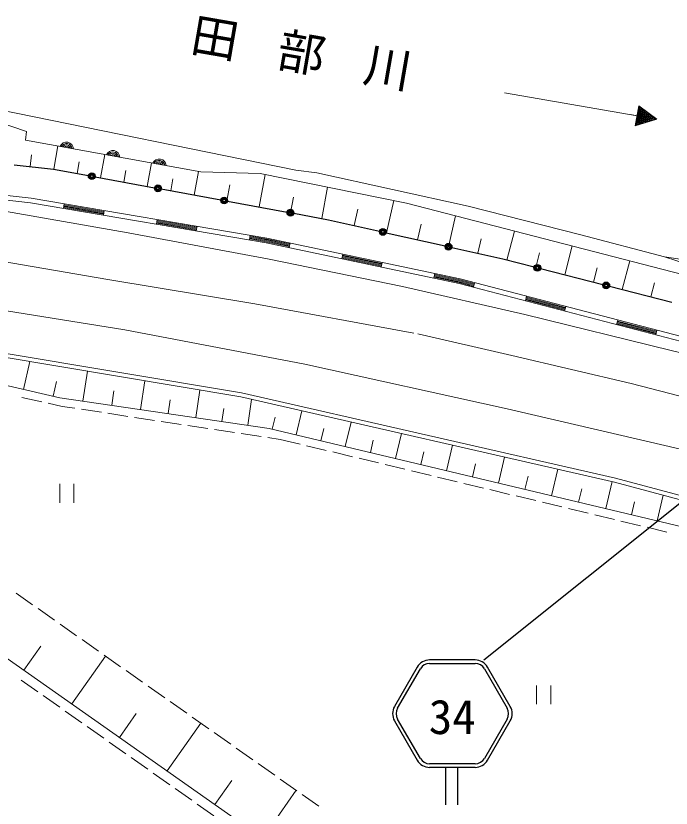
# Model space of a CAD drawing. Units: millimetres, scale not verified. Extents: x 40000 to 680000, y 20000 to 380000.
# Drawn here: x 310651 to 359312, y 265516 to 324387 of the extents above; entities that cross this region are included whole.
import ezdxf
from ezdxf.enums import TextEntityAlignment as Align

# ---------------------------------------------------------------- set-up
doc = ezdxf.new("R2010")
doc.units = ezdxf.units.MM
doc.header["$LTSCALE"] = 1000
doc.linetypes.add('CHAIN', pattern=[18.5, 12, -1.5, 3.5, -1.5])
for name, color, linetype, lineweight in [('M-BMK', 2, 'CHAIN', 13), ('M-STR-STRC', 7, 'Continuous', 25), ('M-WORK', 1, 'Continuous', 13)]:
    doc.layers.add(name, color=color, linetype=linetype, lineweight=lineweight)
doc.styles.add('ＭＳ ゴシック', font='')
doc.styles.get('ＭＳ ゴシック').set_extended_font_data('MS Gothic')

msp = doc.modelspace()

# ---------------------------------------------------------------- linework, layer by layer
at = {"layer": 'M-BMK'}
for p, q in [((309566, 306164), (317478, 304806)), ((317478, 304806), (328401, 302994)), ((328401, 302994), (340496, 300756)), ((340496, 300756), (347476, 299158)), ((347476, 299158), (356347, 297080)), ((356347, 297080), (372438, 292826))]:
    msp.add_line(p, q, dxfattribs=at)
at = {"layer": 'M-STR-STRC'}
for p, q in [((310516, 313328), (313451, 312997)), ((313451, 312997), (316039, 312520)), ((316531, 312430), (320957, 311616)), ((321449, 311525), (325874, 310711)), ((326366, 310621), (330792, 309807)), ((331284, 309716), (333872, 309240)), ((333872, 309240), (337663, 308386)), ((338150, 308276), (342540, 307287)), ((343028, 307177), (346819, 306323)), ((346819, 306323), (349134, 305730)), ((349619, 305606), (354249, 304419)), ((354734, 304295), (359364, 303108)), ((360997, 288998), (345401, 276524)), ((344758, 276529), (341379, 276529)), ((341379, 276263), (344758, 276263)), ((340458, 275997), (338769, 273071)), ((338999, 272938), (340688, 275864)), ((345449, 275864), (347139, 272938)), ((347369, 273071), (345680, 275997)), ((338769, 272007), (340458, 269081)), ((340688, 269214), (338999, 272140)), ((347139, 272140), (345449, 269214)), ((345680, 269081), (347369, 272007)), ((344758, 268815), (341379, 268815)), ((344758, 268549), (341379, 268549)), ((342551, 268549), (342551, 265762)), ((343442, 268549), (343442, 265762))]:
    msp.add_line(p, q, dxfattribs=at)
for centre, radius in [((316285, 312475), 250), ((316285, 312475), 200), ((316285, 312475), 150), ((316285, 312475), 100), ((321203, 311571), 250), ((321203, 311571), 200), ((321203, 311571), 150), ((321203, 311571), 100), ((326120, 310666), 250), ((326120, 310666), 200), ((326120, 310666), 150), ((326120, 310666), 100), ((331038, 309761), 250), ((331038, 309761), 200), ((331038, 309761), 150), ((331038, 309761), 100), ((337906, 308331), 250), ((337906, 308331), 200), ((337906, 308331), 150), ((337906, 308331), 100), ((342784, 307232), 250), ((342784, 307232), 200), ((342784, 307232), 150), ((342784, 307232), 100), ((349377, 305668), 250), ((349377, 305668), 200), ((349377, 305668), 150), ((349377, 305668), 100), ((354492, 304357), 250), ((354492, 304357), 200), ((354492, 304357), 150), ((354492, 304357), 100)]:
    msp.add_circle(centre, radius, dxfattribs=at)
for centre, radius, start, end in [((341379, 275465), 1064, 90, 150), ((341379, 275465), 798, 90, 150), ((344758, 275465), 1064, 30, 90), ((344758, 275465), 798, 30, 90), ((339690, 272539), 1064, 150, 210), ((339690, 272539), 798, 150, 210), ((346447, 272539), 798, 330, 30.00002), ((346447, 272539), 1064, 330, 30), ((341379, 269613), 1064, 210, 270), ((341379, 269613), 798, 210, 270), ((344758, 269613), 798, 270, 330), ((344758, 269613), 1064, 270, 330)]:
    msp.add_arc(centre, radius, start, end, dxfattribs=at)
at = {"layer": 'M-WORK'}
for p, q in [((301291, 319082), (331433, 312910)), ((346926, 318669), (356779, 316963)), ((305893, 317674), (311440, 315789)), ((356907, 317702), (356651, 316224)), ((356848, 317357), (357537, 317237)), ((356856, 317406), (357447, 317304)), ((356865, 317455), (357357, 317370)), ((356873, 317504), (357267, 317436)), ((356882, 317554), (357177, 317503)), ((356890, 317603), (357087, 317569)), ((356899, 317652), (356997, 317635)), ((358257, 316707), (356907, 317702)), ((356287, 317048), (356779, 316963)), ((356745, 316765), (357829, 316578)), ((356754, 316815), (357936, 316610)), ((356762, 316864), (358043, 316642)), ((356771, 316913), (358150, 316674)), ((356779, 316963), (358257, 316707)), ((356788, 317012), (358167, 316773)), ((356796, 317061), (358077, 316839)), ((356805, 317110), (357987, 316906)), ((356813, 317160), (357897, 316972)), ((356822, 317209), (357807, 317038)), ((356831, 317258), (357717, 317105)), ((356839, 317307), (357627, 317171)), ((356651, 316224), (358257, 316707)), ((356660, 316273), (356758, 316256)), ((356668, 316322), (356865, 316288)), ((356677, 316371), (356973, 316320)), ((356685, 316421), (357080, 316352)), ((356694, 316470), (357187, 316385)), ((356703, 316519), (357294, 316417)), ((356711, 316568), (357401, 316449)), ((356720, 316618), (357508, 316481)), ((356728, 316667), (357615, 316513)), ((356737, 316716), (357722, 316546)), ((311440, 315789), (311365, 315162)), ((324385, 312791), (311365, 315162)), ((313460, 312995), (313778, 314723)), ((311715, 313193), (311814, 314066)), ((316928, 312357), (317247, 314091)), ((315194, 312676), (315354, 313543)), ((320409, 311717), (320729, 313457)), ((318669, 312037), (318829, 312907)), ((323901, 311074), (324223, 312821)), ((324385, 312791), (328794, 312670)), ((328794, 312670), (339670, 310478)), ((331433, 312910), (333000, 312714)), ((333000, 312714), (344229, 310235)), ((322155, 311395), (322316, 312269)), ((328716, 310189), (329159, 312596)), ((305919, 311510), (311793, 310831)), ((326309, 310631), (326530, 311835)), ((333374, 309332), (333802, 311660)), ((305891, 311161), (311744, 310484)), ((331045, 309760), (331259, 310924)), ((311744, 310484), (329231, 307529)), ((311793, 310831), (329296, 307873)), ((314247, 310416), (314189, 310071)), ((314224, 310278), (317182, 309778)), ((314236, 310347), (317194, 309847)), ((338177, 308270), (338718, 310670)), ((339670, 310478), (360160, 305160)), ((309355, 309952), (318985, 308274)), ((314201, 310140), (317159, 309640)), ((314212, 310209), (317170, 309709)), ((317147, 309571), (317205, 309916)), ((335777, 308811), (336048, 310011)), ((344229, 310235), (352615, 308115)), ((321149, 309250), (321091, 308905)), ((321126, 309112), (324084, 308612)), ((321138, 309181), (324096, 308681)), ((342783, 307232), (343302, 309535)), ((321103, 308974), (324061, 308474)), ((321114, 309043), (324073, 308543)), ((324049, 308405), (324108, 308750)), ((340480, 307751), (340739, 308903)), ((318985, 308274), (329455, 306316)), ((328052, 308084), (327993, 307739)), ((329270, 307736), (328028, 307946)), ((328040, 308015), (329283, 307805)), ((347122, 306245), (347676, 308400)), ((352615, 308115), (358814, 306483)), ((329244, 307598), (328005, 307808)), ((328017, 307877), (329257, 307667)), ((329231, 307529), (343562, 304496)), ((329244, 307598), (330952, 307237)), ((330967, 307305), (329257, 307667)), ((329270, 307736), (330981, 307374)), ((330996, 307442), (329283, 307805)), ((329296, 307873), (343642, 304836)), ((331010, 307511), (330938, 307168)), ((344953, 306743), (345198, 307829)), ((349267, 305693), (349543, 306766)), ((351413, 305141), (351965, 307287)), ((329455, 306316), (339366, 304278)), ((334924, 306682), (334851, 306340)), ((334866, 306408), (337801, 305787)), ((334880, 306477), (337815, 305855)), ((334895, 306545), (337830, 305924)), ((334909, 306614), (337844, 305992)), ((355685, 304042), (356235, 306179)), ((358814, 306483), (374356, 301415)), ((358814, 306483), (376148, 303822)), ((337786, 305718), (337859, 306061)), ((353549, 304592), (353824, 305660)), ((341772, 305232), (341699, 304890)), ((343578, 304564), (341714, 304958)), ((341728, 305027), (343594, 304632)), ((343610, 304700), (341743, 305095)), ((341757, 305164), (343626, 304768)), ((343562, 304496), (367451, 298264)), ((343578, 304564), (344640, 304287)), ((344658, 304354), (343594, 304632)), ((343610, 304700), (344676, 304422)), ((344693, 304490), (343626, 304768)), ((343642, 304836), (367539, 298602)), ((344711, 304558), (344623, 304219)), ((357793, 303500), (358064, 304554)), ((339366, 304278), (348437, 302200)), ((348581, 303548), (348493, 303209)), ((348511, 303277), (351414, 302520)), ((348528, 303345), (351431, 302587)), ((348546, 303412), (351449, 302655)), ((348564, 303480), (351467, 302723)), ((305985, 303105), (318733, 301067)), ((351396, 302452), (351484, 302791)), ((348437, 302200), (359306, 299522)), ((355355, 301781), (355266, 301442)), ((355284, 301510), (358187, 300753)), ((355302, 301578), (358205, 300821)), ((355319, 301646), (358222, 300888)), ((355337, 301713), (358240, 300956)), ((318733, 301067), (332120, 298509)), ((358169, 300685), (358258, 301024)), ((309252, 299117), (327361, 296072)), ((309296, 299414), (327419, 296367)), ((359306, 299522), (372773, 296245)), ((311222, 296634), (311697, 298706)), ((332120, 298509), (347145, 295193)), ((315633, 295764), (315960, 297989)), ((308135, 297342), (313921, 296015)), ((313415, 296131), (313666, 297228)), ((319908, 295135), (320223, 297273)), ((317771, 295449), (317928, 296518)), ((324015, 294531), (324317, 296584)), ((327419, 296367), (355175, 290032)), ((311105, 296032), (312569, 295706)), ((313057, 295598), (314091, 295368)), ((313921, 296015), (329452, 293731)), ((321961, 294833), (322112, 295860)), ((327361, 296072), (355102, 289740)), ((327870, 293964), (328153, 295892)), ((314091, 295368), (315022, 295227)), ((315516, 295152), (316999, 294928)), ((325942, 294248), (326084, 295211)), ((331471, 293250), (331897, 295037)), ((347145, 295193), (365487, 290917)), ((317493, 294853), (318977, 294628)), ((319471, 294553), (320954, 294329)), ((329683, 293676), (329897, 294570)), ((321448, 294254), (322932, 294030)), ((323426, 293955), (324909, 293731)), ((335115, 292381), (335550, 294203)), ((325403, 293656), (326887, 293431)), ((327381, 293357), (328864, 293132)), ((329452, 293731), (366256, 284955)), ((333293, 292815), (333510, 293727)), ((338832, 291494), (339276, 293353)), ((329358, 293057), (330289, 292917)), ((330289, 292917), (331757, 292564)), ((336974, 291938), (337196, 292867)), ((332243, 292448), (333702, 292098)), ((342623, 290590), (343075, 292486)), ((334188, 291981), (335646, 291631)), ((336133, 291515), (337591, 291165)), ((340728, 291042), (340954, 291990)), ((346488, 289669), (346949, 291601)), ((338078, 291048), (339536, 290698)), ((344556, 290130), (344786, 291096)), ((340022, 290582), (341481, 290232)), ((350430, 288729), (350900, 290700)), ((291429, 289695), (343928, 252795)), ((341967, 290115), (343426, 289765)), ((343912, 289649), (345371, 289299)), ((348459, 289199), (348694, 290184)), ((354450, 287770), (354929, 289780)), ((355102, 289740), (368670, 286091)), ((355175, 290032), (368747, 286381)), ((313914, 289611), (313914, 288211)), ((314964, 288211), (314964, 289611)), ((345857, 289182), (347315, 288832)), ((352440, 288249), (352680, 289254)), ((347802, 288716), (349260, 288366)), ((358264, 286860), (358719, 288768)), ((349747, 288249), (351205, 287899)), ((356357, 287315), (356585, 288269)), ((351691, 287783), (353150, 287433)), ((353636, 287316), (355095, 286966)), ((355581, 286850), (357040, 286500)), ((357526, 286383), (358984, 286033)), ((310664, 281493), (311890, 280629)), ((312299, 280341), (313525, 279478)), ((313934, 279190), (315161, 278326)), ((315569, 278038), (316796, 277175)), ((311249, 275764), (312498, 277541)), ((314803, 273267), (317300, 276820)), ((317205, 276887), (318431, 276023)), ((318840, 275736), (320066, 274872)), ((311046, 275033), (312272, 274169)), ((320475, 274584), (321702, 273720)), ((349317, 274640), (349317, 273240)), ((350367, 273240), (350367, 274640)), ((312680, 273880), (313906, 273016)), ((322111, 273433), (323337, 272569)), ((314315, 272728), (315540, 271863)), ((318350, 270773), (319597, 272547)), ((323746, 272281), (324972, 271418)), ((315949, 271575), (317175, 270710)), ((321897, 268280), (324391, 271827)), ((325381, 271130), (326608, 270266)), ((317583, 270422), (318809, 269557)), ((327016, 269978), (328243, 269115)), ((319218, 269269), (320443, 268405)), ((328652, 268827), (329878, 267963)), ((320852, 268116), (322078, 267252)), ((325439, 265791), (326683, 267561)), ((330287, 267675), (331513, 266812)), ((322486, 266964), (323712, 266099)), ((328980, 263301), (331469, 266843)), ((331922, 266524), (333149, 265660)), ((324121, 265811), (325346, 264946))]:
    msp.add_line(p, q, dxfattribs=at)
for centre, radius, start, end in [((314412, 314493), 512, 2.35963, 156.99886), ((314412, 314493), 410, 5.60492, 153.75356), ((314412, 314493), 308, 11.13937, 148.21912), ((314412, 314493), 205, 22.96263, 136.39585), ((317855, 313866), 512, 2.35963, 156.99886), ((317855, 313866), 410, 5.60492, 153.75356), ((317855, 313866), 308, 11.13937, 148.21912), ((317855, 313866), 205, 22.96263, 136.39585), ((321298, 313239), 512, 2.35963, 156.99886), ((321298, 313239), 410, 5.60492, 153.75356), ((321298, 313239), 308, 11.13937, 148.21912), ((321298, 313239), 205, 22.96263, 136.39585)]:
    msp.add_arc(centre, radius, start, end, dxfattribs=at)

# ---------------------------------------------------------------- texts
at = {"layer": 'M-STR-STRC', "style": 'ＭＳ ゴシック'}
msp.add_text('34', height=2566, dxfattribs=at).set_placement((343060, 272303), align=Align.MIDDLE_CENTER)
at = {"layer": 'M-WORK', "insert": (333317, 321232), "char_height": 2566, "attachment_point": 5, "rotation": 350.172, "style": 'ＭＳ ゴシック'}
msp.add_mtext('\\T1.86;田部川', dxfattribs=at)

doc.saveas('drawing.dxf')
